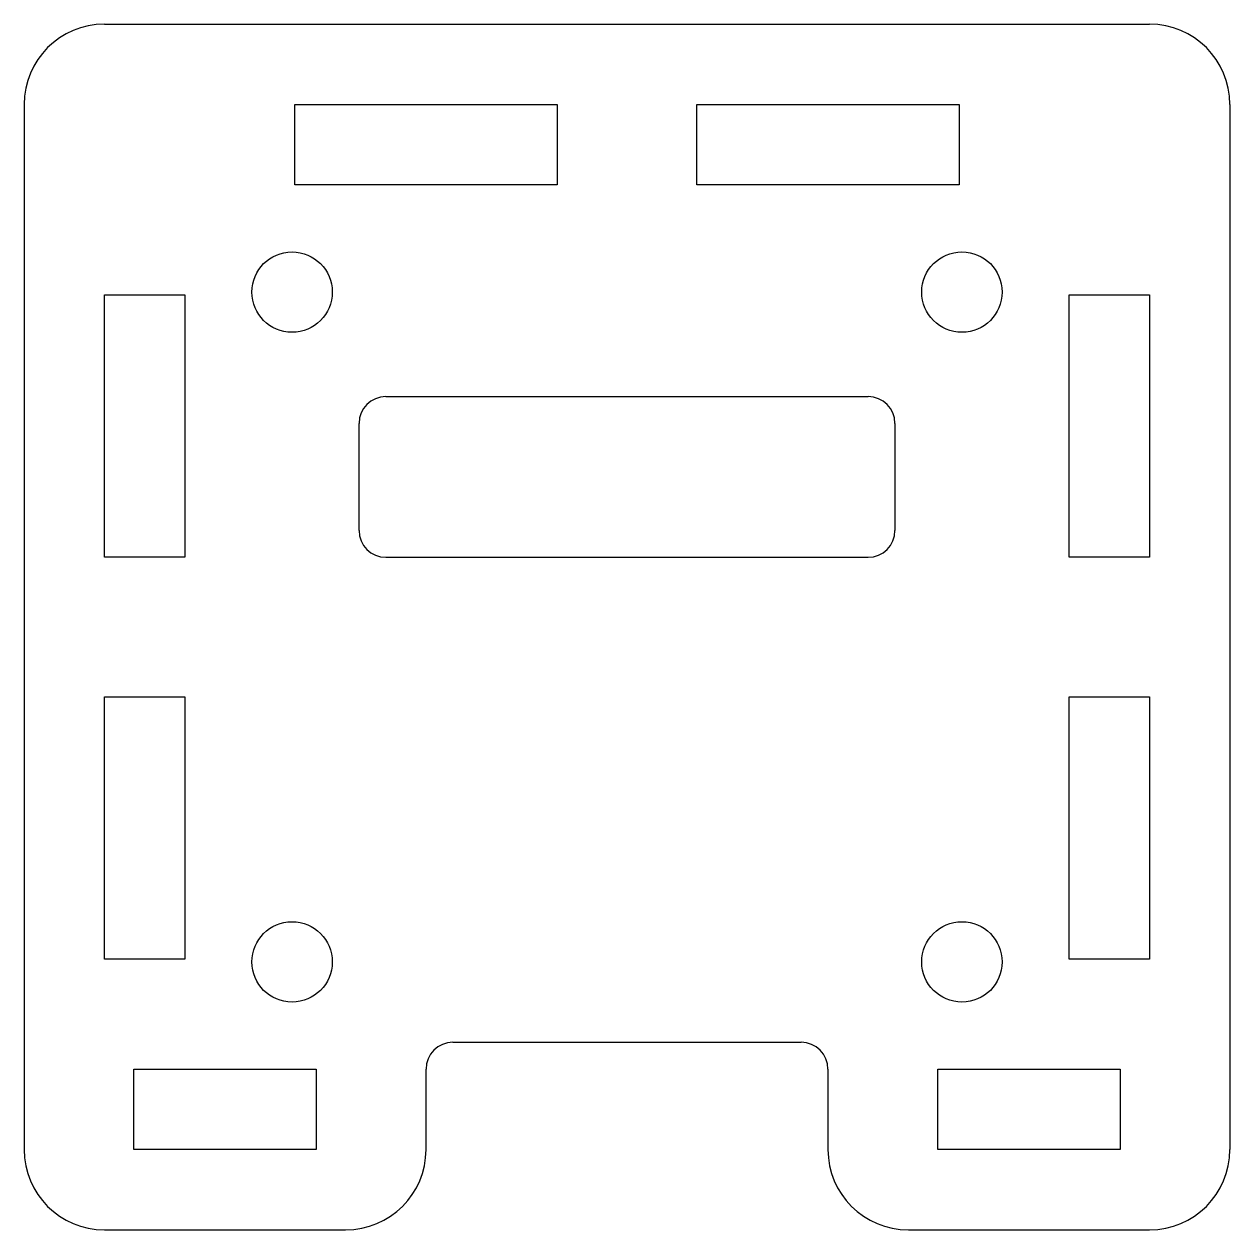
# Model space of a CAD drawing. Extents: x 0 to 45, y -6 to 39.
import ezdxf

# ---------------------------------------------------------------- set-up
doc = ezdxf.new("R2010")
doc.units = 0
doc.layers.get('0').update_dxf_attribs({"linetype": 'continuous'})

# ---------------------------------------------------------------- blocks, each defined once
blk = doc.blocks.new('FILLET')
at = {"color": 0}
for p, q in [((3, 39), (42, 39)), ((0, 36), (0, -3)), ((10.1, 36), (19.9, 36)), ((10.1, 33), (10.1, 36)), ((19.9, 36), (19.9, 33)), ((25.1, 36), (34.9, 36)), ((25.1, 33), (25.1, 36)), ((34.9, 36), (34.9, 33)), ((45, 36), (45, -3)), ((19.9, 33), (10.1, 33)), ((34.9, 33), (25.1, 33)), ((3, 28.9), (6, 28.9)), ((3, 19.1), (3, 28.9)), ((6, 28.9), (6, 19.1)), ((39, 28.9), (42, 28.9)), ((39, 19.1), (39, 28.9)), ((42, 28.9), (42, 19.1)), ((13.5, 25.1), (31.5, 25.1)), ((12.5, 20.1), (12.5, 24.1)), ((32.5, 24.1), (32.5, 20.1)), ((6, 19.1), (3, 19.1)), ((13.5, 19.1), (31.5, 19.1)), ((42, 19.1), (39, 19.1)), ((3, 13.9), (6, 13.9)), ((3, 4.1), (3, 13.9)), ((6, 13.9), (6, 4.1)), ((39, 13.9), (42, 13.9)), ((39, 4.1), (39, 13.9)), ((42, 13.9), (42, 4.1)), ((6, 4.1), (3, 4.1)), ((42, 4.1), (39, 4.1)), ((16, 1), (29, 1)), ((4.1, 0), (10.9, 0)), ((4.1, -3), (4.1, 0)), ((10.9, 0), (10.9, -3)), ((15, -3), (15, 0)), ((30, 0), (30, -3)), ((34.1, 0), (40.9, 0)), ((34.1, -3), (34.1, 0)), ((40.9, 0), (40.9, -3)), ((10.9, -3), (4.1, -3)), ((40.9, -3), (34.1, -3)), ((3, -6), (12, -6)), ((33, -6), (42, -6))]:
    blk.add_line(p, q, dxfattribs=at)
for centre in [(10, 29), (35, 29), (10, 4), (35, 4)]:
    blk.add_circle(centre, 1.5, dxfattribs=at)
for centre, radius, start, end in [((3, 36), 3, 90, -180), ((42, 36), 3, 0, 90), ((13.5, 24.1), 1, 90, -180), ((31.5, 24.1), 1, 0, 90), ((13.5, 20.1), 1, 180, -90), ((31.5, 20.1), 1, -90, 0), ((16, 0), 1, 90, 180), ((29, 0), 1, 0, 90), ((3, -3), 3, 180, -90), ((12, -3), 3, -90, 0), ((33, -3), 3, 180, -90), ((42, -3), 3, -90, 0)]:
    blk.add_arc(centre, radius, start, end, dxfattribs=at)

msp = doc.modelspace()

# ---------------------------------------------------------------- block references
at = {"color": 0}
msp.add_blockref('FILLET', (0, 0), dxfattribs=at)

doc.saveas('drawing.dxf')
